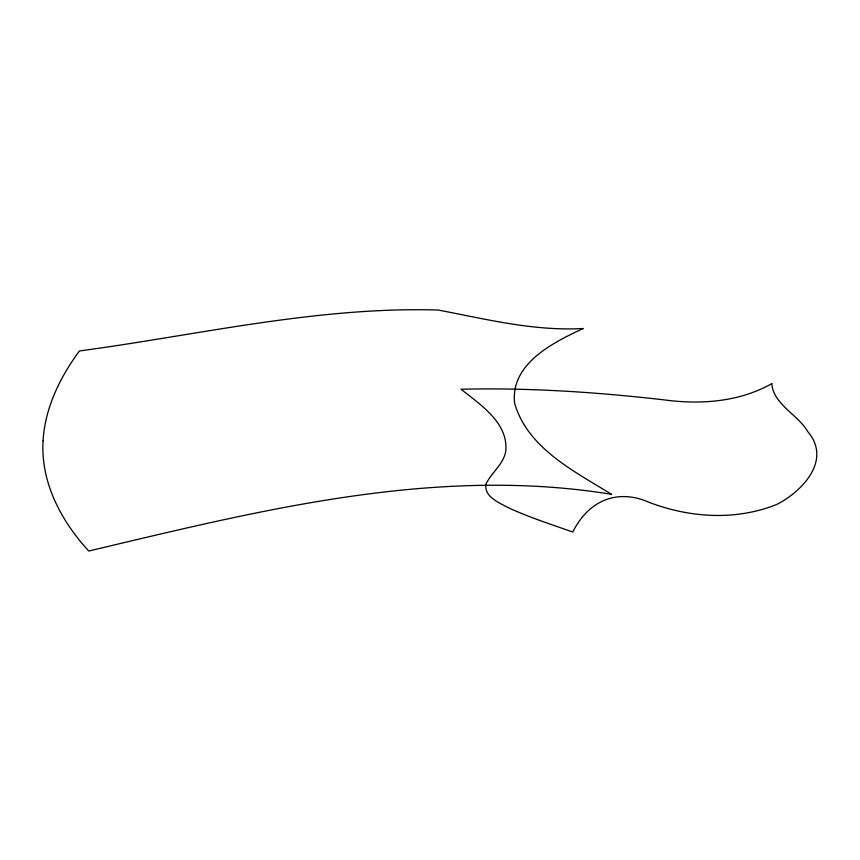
<?xml version="1.0" encoding="UTF-8"?>
<svg xmlns="http://www.w3.org/2000/svg" width="860" height="860" viewBox="0 0 860 860"><rect width="100%" height="100%" fill="white"/><g stroke="black" fill="none" stroke-linecap="round" stroke-linejoin="round"><path stroke-width="1.29" d="M43.065 440.771C40.495 482.267 61.297 521.289 88.763 551.013C259.269 510.636 435.515 465.604 611.578 494.317C574.48 471.398 527.578 448.329 514.602 403.157C510.324 363.64 553.184 342.463 583.241 328.498C533.834 331.293 486.083 319.157 438.138 310.019C317.48 306.483 198.434 334.991 79.443 350.955C60.092 377.153 45.021 407.801 43.065 440.771M771.818 383.646C772.968 403.974 798.295 414.939 807.82 431.709C831.986 460.046 802.541 491.243 776.892 504.379C735.945 520.859 690.171 517.903 649.45 502.476C617.2 488.093 588.294 500.789 572.771 532.06C550.679 524.159 528.223 517.064 506.948 507.067C498.273 502.251 483.449 496.145 486.126 483.815C491.597 472.473 503.207 464.561 505.691 451.629C508.916 423.227 480.396 404.651 461.035 389.247C529.158 387.591 597.238 392.16 664.877 399.975C701.169 404.738 739.353 401.921 771.818 383.646"/></g></svg>
